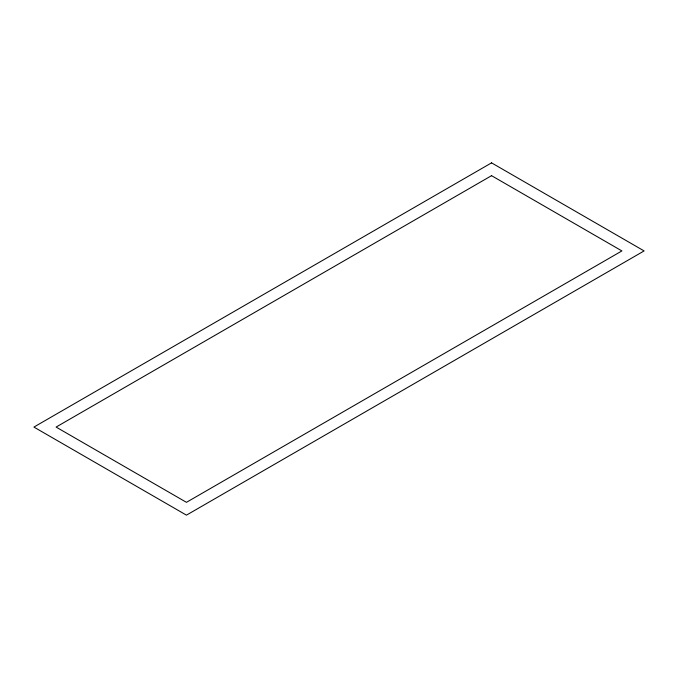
<?xml version="1.0" encoding="UTF-8"?>
<svg xmlns="http://www.w3.org/2000/svg" width="678" height="678" viewBox="0 0 678 678"><rect width="100%" height="100%" fill="white"/><g stroke="black" fill="none" stroke-linecap="round" stroke-linejoin="round"><path stroke-width="1.02" d="M491.55 162.856L33.9 427.072L186.45 515.144L644.1 250.928L491.55 162.856M491.55 175.67L56.096 427.072L186.45 502.33L621.904 250.928L491.55 175.67"/></g></svg>
